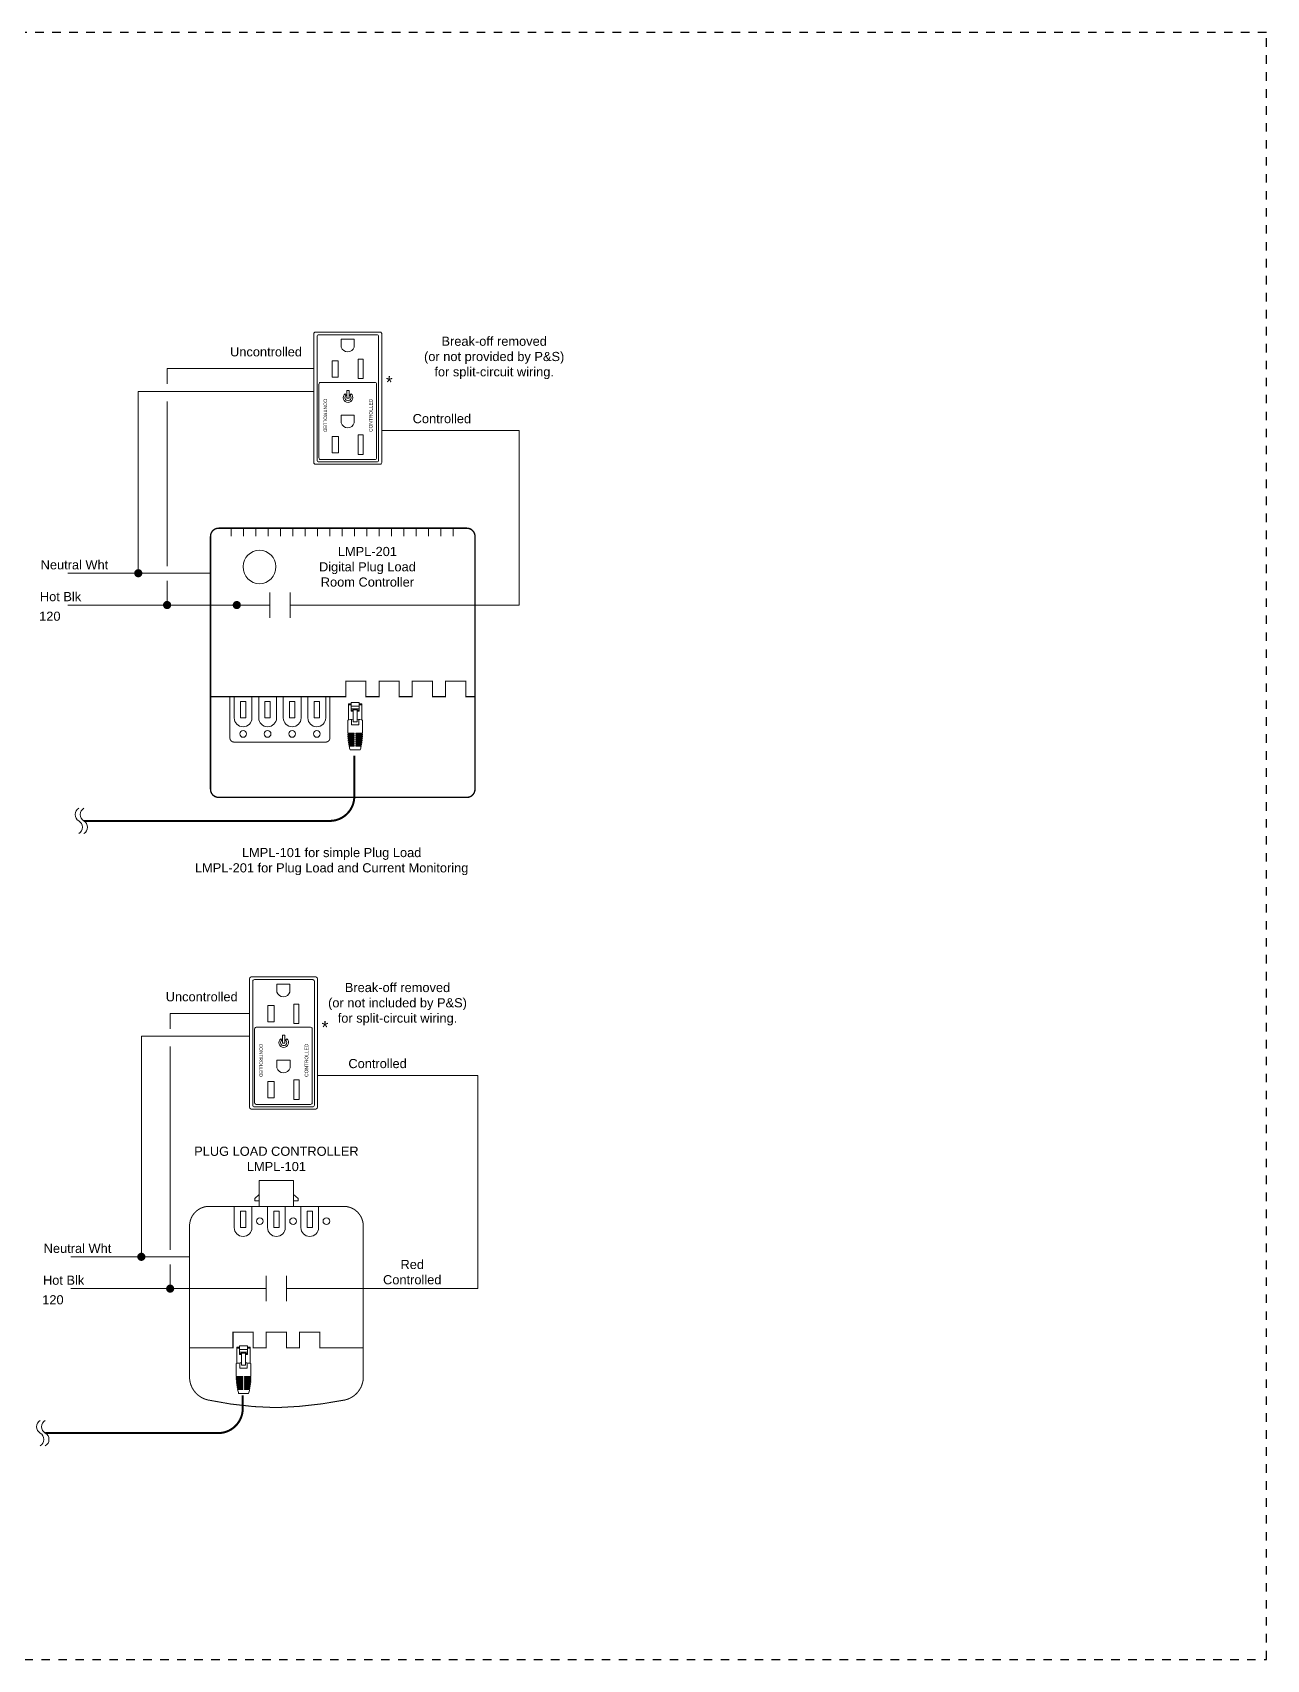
# Model space of a CAD drawing. Header units: inches. Extents: x -60 to 2005, y -577 to 104.
# Drawn here: x 38.38 to 74.71, y -68.32 to -20.4 of the extents above; entities that cross this region are included whole.
import ezdxf
from ezdxf.enums import TextEntityAlignment as Align

# ---------------------------------------------------------------- set-up
doc = ezdxf.new("R2010")
doc.units = ezdxf.units.IN
doc.header["$MEASUREMENT"] = 0
doc.linetypes.add('Demo', pattern=[0.5, 0.25, -0.25])
doc.layers.get('0').update_dxf_attribs({"lineweight": 5})
doc.layers.add('PS Borders', color=40, linetype='Demo', lineweight=5, plot=False)
for name, color, linetype, lineweight in [('WS', 3, 'Continuous', 5), ('WS_DETAIL', 7, 'Continuous', 5), ('WS_LineVoltage', 1, 'Continuous', 5)]:
    doc.layers.add(name, color=color, linetype=linetype, lineweight=lineweight)
doc.styles.add('ARIAL', font='arial.ttf')

# ---------------------------------------------------------------- blocks, each defined once
blk = doc.blocks.new('A$C756910A1')
at = {"layer": 'WS_DETAIL'}
for p, q in [((0.15, 6.6), (0.15, 10.17)), ((0.15, 10.17), (0.73, 10.17)), ((0.73, 9.92), (0.15, 9.92)), ((0.73, 10.43), (0.73, 8.56)), ((0.73, 10.43), (2.51, 10.43)), ((2.51, 9.66), (0.73, 9.66)), ((2.51, 9.06), (0.73, 9.06)), ((0.73, 8.74), (1.17, 8.74)), ((0.73, 8.56), (1.17, 8.56)), ((1.17, 6.17), (1.17, 9.06)), ((1.17, 8.85), (2.06, 8.85)), ((2.06, 6.17), (2.06, 9.06)), ((2.06, 8.74), (2.51, 8.74)), ((2.51, 8.56), (2.06, 8.56)), ((2.51, 10.43), (2.51, 8.56)), ((3.08, 10.17), (2.51, 10.17)), ((3.08, 9.92), (2.51, 9.92)), ((3.08, 6.6), (3.08, 10.17)), ((0, 6.56), (0, 3.73)), ((0, 3.73), (1.43, 3.73)), ((0.81, 6.7), (0.81, 5.55)), ((0.81, 5.55), (2.42, 5.55)), ((0.89, 3.73), (0.89, 3.51)), ((1.17, 6.17), (2.06, 6.17)), ((1.43, 3.51), (1.43, 3.73)), ((1.8, 3.73), (3.23, 3.73)), ((1.8, 3.51), (1.8, 3.73)), ((2.34, 3.73), (2.34, 3.51)), ((2.42, 6.7), (2.42, 5.55)), ((3.23, 6.56), (3.23, 3.73)), ((0, 3.51), (1.43, 3.51)), ((0.01, 3.29), (1.43, 3.29)), ((0.02, 3.06), (1.43, 3.06)), ((0.03, 2.84), (1.43, 2.84)), ((0.05, 2.62), (1.43, 2.62)), ((0.07, 2.4), (1.43, 2.4)), ((0.09, 2.18), (1.43, 2.18)), ((0.12, 1.96), (1.43, 1.96)), ((0.15, 1.74), (1.43, 1.74)), ((0.18, 1.52), (1.43, 1.52)), ((0.22, 1.3), (1.43, 1.3)), ((0.26, 1.08), (1.43, 1.08)), ((0.31, 0.86), (1.43, 0.86)), ((0.89, 3.29), (0.89, 3.06)), ((0.89, 2.84), (0.89, 2.62)), ((0.89, 2.4), (0.89, 2.18)), ((0.89, 1.96), (0.89, 1.74)), ((0.89, 1.52), (0.89, 1.3)), ((0.89, 1.08), (0.89, 0.86)), ((1.43, 3.06), (1.43, 3.29)), ((1.43, 2.62), (1.43, 2.84)), ((1.43, 2.18), (1.43, 2.4)), ((1.43, 1.74), (1.43, 1.96)), ((1.43, 1.3), (1.43, 1.52)), ((1.43, 0.86), (1.43, 1.08)), ((1.8, 3.51), (3.23, 3.51)), ((1.8, 3.29), (3.23, 3.29)), ((1.8, 3.06), (1.8, 3.29)), ((1.8, 3.06), (3.22, 3.06)), ((1.8, 2.84), (3.2, 2.84)), ((1.8, 2.62), (1.8, 2.84)), ((1.8, 2.62), (3.19, 2.62)), ((1.8, 2.4), (3.17, 2.4)), ((1.8, 2.18), (1.8, 2.4)), ((1.8, 2.18), (3.14, 2.18)), ((1.8, 1.96), (3.12, 1.96)), ((1.8, 1.74), (1.8, 1.96)), ((1.8, 1.74), (3.09, 1.74)), ((1.8, 1.52), (3.05, 1.52)), ((1.8, 1.3), (1.8, 1.52)), ((1.8, 1.3), (3.01, 1.3)), ((1.8, 1.08), (2.97, 1.08)), ((1.8, 0.86), (1.8, 1.08)), ((1.8, 0.86), (2.92, 0.86)), ((2.34, 3.29), (2.34, 3.06)), ((2.34, 2.84), (2.34, 2.62)), ((2.34, 2.4), (2.34, 2.18)), ((2.34, 1.96), (2.34, 1.74)), ((2.34, 1.52), (2.34, 1.3)), ((2.34, 1.08), (2.34, 0.86)), ((2.69, 0), (0.52, 0))]:
    blk.add_line(p, q, dxfattribs=at)
for centre, radius, start, end in [((1.62, -0.58), 7.33, 93.502, 102.7411), ((1.62, -0.58), 7.33, 77.2589, 86.498), ((13.49, 3.73), 13.49, 180.937, 181.8742), ((13.49, 3.73), 13.49, 182.8119, 183.7504), ((13.49, 3.73), 13.49, 184.6899, 185.6307), ((13.49, 3.73), 13.49, 186.573, 187.5171), ((13.49, 3.73), 13.49, 188.4632, 189.4117), ((13.49, 3.73), 13.49, 190.3627, 191.3167), ((13.49, 3.73), 13.49, 192.2739, 196.0379), ((-10.25, 3.73), 13.49, 343.9621, 347.7261), ((-10.25, 3.73), 13.49, 348.6833, 349.6373), ((-10.25, 3.73), 13.49, 350.5883, 351.5368), ((-10.25, 3.73), 13.49, 352.4829, 353.427), ((-10.25, 3.73), 13.49, 354.3693, 355.3101), ((-10.25, 3.73), 13.49, 356.2496, 357.1881), ((-10.25, 3.73), 13.49, 358.1258, 359.063)]:
    blk.add_arc(centre, radius, start, end, dxfattribs=at)
blk = doc.blocks.new('RJ45')
at = {"layer": 'WS_DETAIL', "xscale": 1.117448685388325, "yscale": 1.117448685388325, "zscale": 1.117448685388325}
blk.add_blockref('A$C756910A1', (59.47, 150.68), dxfattribs=at)
blk = doc.blocks.new('LMPL-201')
for p, q in [((-17.89, 50.31), (-17.89, 44.1)), ((-17.89, 50.31), (-17.89, 44.1)), ((-12.94, 50.31), (-12.94, 44.1)), ((-12.94, 50.31), (-12.94, 44.1)), ((-26, 47.2), (-17.89, 47.2)), ((-12.94, 47.2), (-4.83, 47.2)), ((-26.64, 24.72), (-26.64, 19.51)), ((-22.27, 19.51), (-22.27, 24.72)), ((-20.61, 24.72), (-20.61, 19.51)), ((-16.25, 19.51), (-16.25, 24.72)), ((-14.58, 24.72), (-14.58, 19.51)), ((-10.22, 19.51), (-10.22, 24.72)), ((-8.56, 24.72), (-8.56, 19.51)), ((-4.19, 19.51), (-4.19, 24.72))]:
    blk.add_line(p, q)
for points, const_width in [([(-0.09, 66.07), (30.45, 66.07, -0.414214), (32.44, 64.07), (32.44, 2, -0.414214), (30.45, 0), (-30.45, 0, -0.414214), (-32.44, 2), (-32.44, 64.07, -0.414214), (-30.45, 66.07), (-0.09, 66.07)], 0.343), ([(-27.68, 24.72), (-27.68, 14.58, 0.414214), (-26.68, 13.58), (-4.15, 13.58, 0.414214), (-3.15, 14.58), (-3.15, 24.72)], 0.25)]:
    blk.add_lwpolyline(points, format="xyb", dxfattribs=dict(const_width=const_width))
at = {"const_width": 0.25}
for points in [[(-27.34, 64.06), (-27.34, 66.07)], [(-24.32, 64.06), (-24.32, 66.07)], [(-21.29, 64.06), (-21.29, 66.07)], [(-18.27, 64.06), (-18.27, 66.07)], [(-15.24, 64.06), (-15.24, 66.07)], [(-12.22, 64.06), (-12.22, 66.07)], [(-9.19, 64.06), (-9.19, 66.07)], [(-6.17, 64.06), (-6.17, 66.07)], [(-3.15, 64.06), (-3.15, 66.07)], [(-0.12, 64.06), (-0.12, 66.07)], [(2.9, 64.06), (2.9, 66.07)], [(5.93, 64.06), (5.93, 66.07)], [(8.95, 64.06), (8.95, 66.07)], [(11.98, 64.06), (11.98, 66.07)], [(15, 64.06), (15, 66.07)], [(18.03, 64.06), (18.03, 66.07)], [(21.05, 64.06), (21.05, 66.07)], [(24.07, 64.06), (24.07, 66.07)], [(27.1, 64.06), (27.1, 66.07)], [(32.44, 24.72), (30.2, 24.72), (30.2, 28.51), (25.24, 28.51), (25.24, 24.72), (22.03, 24.72), (22.03, 28.51), (17.07, 28.51), (17.07, 24.72), (13.86, 24.72), (13.86, 28.51), (8.9, 28.51), (8.9, 24.72), (5.69, 24.72), (5.69, 28.51), (0.73, 28.51), (0.73, 24.72), (-32.44, 24.72)]]:
    blk.add_lwpolyline(points, dxfattribs=at)
blk.add_lwpolyline([(-20.43, 52.43), (-21.24, 52.51), (-21.99, 52.75), (-22.67, 53.13), (-23.27, 53.64), (-23.77, 54.26), (-24.14, 54.98), (-24.38, 55.78), (-24.46, 56.64), (-24.46, 56.64), (-24.38, 57.45), (-24.14, 58.2), (-23.77, 58.89), (-23.27, 59.49), (-22.67, 59.98), (-21.99, 60.36), (-21.24, 60.59), (-20.43, 60.68), (-20.43, 60.68), (-19.63, 60.59), (-18.87, 60.36), (-18.19, 59.98), (-17.59, 59.49), (-17.09, 58.89), (-16.72, 58.2), (-16.48, 57.45), (-16.4, 56.64), (-16.4, 56.64), (-16.48, 55.78), (-16.72, 54.98), (-17.09, 54.26), (-17.59, 53.64), (-18.19, 53.13), (-18.87, 52.75), (-19.63, 52.51), (-20.43, 52.43), (-20.43, 52.43), (-20.43, 52.43)])
at = {"const_width": 1}
blk.add_lwpolyline([(-26.5, 47.2, 1), (-25.5, 47.2, 1)], format="xyb", close=True, dxfattribs=at)
for points in [[(-25.12, 19.51), (-23.79, 19.51), (-23.79, 23.54), (-25.12, 23.54)], [(-19.09, 19.51), (-17.77, 19.51), (-17.77, 23.54), (-19.09, 23.54)], [(-13.06, 19.51), (-11.74, 19.51), (-11.74, 23.54), (-13.06, 23.54)], [(-7.04, 19.51), (-5.71, 19.51), (-5.71, 23.54), (-7.04, 23.54)]]:
    blk.add_lwpolyline(points, close=True)
for centre in [(-24.45, 15.57), (-18.43, 15.57), (-12.4, 15.57), (-6.37, 15.57)]:
    blk.add_circle(centre, 0.819)
for centre in [(-24.45, 19.51), (-18.43, 19.51), (-12.4, 19.51), (-6.37, 19.51)]:
    blk.add_arc(centre, 2.18, 180, 0)
at = {"insert": (6.05, 61.48), "char_height": 2.25, "width": 40.9705, "attachment_point": 2, "style": 'ARIAL'}
blk.add_mtext('LMPL-201\\PDigital Plug Load\\PRoom Controller', dxfattribs=at)

msp = doc.modelspace()

# ---------------------------------------------------------------- linework, layer by layer
for p, q in [((47.614, -31.085), (47.582, -31.044)), ((47.726, -31.085), (47.758, -31.044)), ((45.721, -50.081), (45.689, -50.04)), ((45.833, -50.081), (45.865, -50.04)), ((45.059, -54.622), (44.925, -54.745)), ((45.059, -54.215), (45.059, -54.975)), ((46.065, -54.215), (45.059, -54.215)), ((46.065, -54.215), (46.065, -54.975)), ((46.065, -54.622), (46.199, -54.745)), ((44.319, -54.975), (44.319, -55.6)), ((44.843, -55.6), (44.843, -54.975)), ((44.925, -54.745), (44.925, -54.814)), ((44.925, -54.814), (45.059, -54.814)), ((45.3, -55.6), (45.3, -54.975)), ((45.824, -54.975), (45.824, -55.6)), ((46.199, -54.814), (46.065, -54.814)), ((46.199, -54.745), (46.199, -54.814)), ((46.281, -55.6), (46.281, -54.975)), ((46.805, -54.975), (46.805, -55.6)), ((45.265, -57.399), (44.485, -57.399)), ((45.265, -57.026), (45.265, -57.771)), ((45.265, -57.026), (45.265, -57.771)), ((45.858, -57.026), (45.858, -57.771)), ((45.859, -57.026), (45.859, -57.771)), ((46.638, -57.399), (45.859, -57.399))]:
    msp.add_line(p, q)
for points in [[(46.713, -29.222), (48.614, -29.222, -0.414214), (48.662, -29.27), (48.662, -33.066, -0.414214), (48.614, -33.114), (46.713, -33.114, -0.414214), (46.664, -33.066), (46.664, -29.27, -0.414214)], [(46.809, -29.301), (48.523, -29.301, -0.414214), (48.572, -29.35), (48.572, -33.002, -0.414214), (48.523, -33.05), (46.809, -33.05, -0.414214), (46.76, -33.002), (46.76, -29.35, -0.414214)], [(46.862, -30.706), (48.463, -30.706, -0.414214), (48.511, -30.754), (48.511, -32.929, -0.414214), (48.463, -32.977), (46.862, -32.977, -0.414214), (46.814, -32.929), (46.814, -30.754, -0.414214)], [(44.82, -48.218), (46.721, -48.218, -0.414214), (46.769, -48.266), (46.769, -52.062, -0.414214), (46.721, -52.11), (44.82, -52.11, -0.414214), (44.771, -52.062), (44.771, -48.266, -0.414214)], [(44.915, -48.297), (46.63, -48.297, -0.414214), (46.679, -48.346), (46.679, -51.998, -0.414214), (46.63, -52.046), (44.915, -52.046, -0.414214), (44.867, -51.998), (44.867, -48.346, -0.414214)], [(44.969, -49.702), (46.57, -49.702, -0.414214), (46.618, -49.75), (46.618, -51.925, -0.414214), (46.57, -51.973), (44.969, -51.973, -0.414214), (44.921, -51.925), (44.921, -49.75, -0.414214)]]:
    msp.add_lwpolyline(points, format="xyb", close=True)
for points in [[(47.469, -29.667), (47.469, -29.435), (47.853, -29.435), (47.853, -29.667, -0.730342), (47.469, -29.667, -14.201756)], [(47.472, -31.902), (47.472, -31.67), (47.855, -31.67), (47.855, -31.902, -0.730342), (47.472, -31.902, -14.201756)], [(45.576, -48.663), (45.576, -48.431), (45.96, -48.431), (45.96, -48.663, -0.730342), (45.576, -48.663, -14.201756)], [(45.578, -50.898), (45.578, -50.666), (45.962, -50.666), (45.962, -50.898, -0.730342), (45.578, -50.898, -14.201756)]]:
    msp.add_lwpolyline(points, format="xyb")
for points in [[(47.202, -30.067), (47.385, -30.067), (47.385, -30.548), (47.202, -30.548)], [(47.639, -30.941), (47.701, -30.941), (47.701, -31.174), (47.639, -31.174)], [(47.205, -32.3), (47.388, -32.3), (47.388, -32.781), (47.205, -32.781)], [(45.309, -49.063), (45.492, -49.063), (45.492, -49.544), (45.309, -49.544)], [(45.746, -49.937), (45.807, -49.937), (45.807, -50.17), (45.746, -50.17)], [(45.311, -51.296), (45.495, -51.296), (45.495, -51.777), (45.311, -51.777)], [(44.502, -55.6), (44.66, -55.6), (44.66, -55.117), (44.502, -55.117)], [(45.483, -55.6), (45.641, -55.6), (45.641, -55.117), (45.483, -55.117)], [(46.464, -55.6), (46.622, -55.6), (46.622, -55.117), (46.464, -55.117)]]:
    msp.add_lwpolyline(points, close=True)
for points in [[(48.119, -30.395), (48.119, -30.593), (47.97, -30.593), (47.97, -30.021), (48.119, -30.021), (48.119, -30.593)], [(48.121, -32.629), (48.121, -32.827), (47.972, -32.827), (47.972, -32.254), (48.121, -32.254), (48.121, -32.827)], [(46.226, -49.391), (46.226, -49.589), (46.077, -49.589), (46.077, -49.017), (46.226, -49.017), (46.226, -49.589)], [(46.228, -51.625), (46.228, -51.823), (46.079, -51.823), (46.079, -51.25), (46.228, -51.25), (46.228, -51.823)]]:
    msp.add_lwpolyline(points)
at = {"linetype": 'Continuous', "const_width": 0.03}
msp.add_lwpolyline([(45.561, -60.904, -0.048346), (43.545, -60.678, -0.329956), (43.005, -60.046), (43.005, -55.553, -0.414214), (43.583, -54.975), (47.541, -54.975, -0.414214), (48.119, -55.553), (48.119, -56.455), (48.119, -58.2), (48.119, -60.046, -0.329956), (47.58, -60.678, -0.0415), (45.561, -60.904, -0.024292)], format="xyb", dxfattribs=at)
at = {"const_width": 0.03}
msp.add_lwpolyline([(43.005, -59.138), (44.284, -59.138), (44.284, -58.683), (44.879, -58.683), (44.879, -59.138), (45.264, -59.138), (45.264, -58.683), (45.86, -58.683), (45.86, -59.138), (46.245, -59.138), (46.245, -58.683), (46.84, -58.683), (46.84, -59.138), (48.119, -59.138)], dxfattribs=at)
for centre in [(45.072, -55.411), (46.052, -55.411), (47.033, -55.411)]:
    msp.add_circle(centre, 0.0983)
for centre, radius, start, end in [((47.67, -31.156), 0.142, 128.3934, 51.6066), ((47.67, -31.156), 0.0902, 128.3934, 51.6066), ((45.777, -50.151), 0.142, 128.3934, 51.6066), ((45.777, -50.151), 0.0902, 128.3934, 51.6066), ((44.581, -55.6), 0.262, 180, 0), ((45.562, -55.6), 0.262, 180, 0), ((46.543, -55.6), 0.262, 180, 0)]:
    msp.add_arc(centre, radius, start, end)
at = {"layer": 'PS Borders', "lineweight": -3}
msp.add_lwpolyline([(11.643, -68.321), (74.711, -68.321), (74.711, -20.401), (11.643, -20.401)], close=True, dxfattribs=at)
at = {"layer": 'WS', "const_width": 0.06}
for points in [[(39.893, -43.622), (47.135, -43.622, 0.414214), (47.855, -42.902), (47.855, -41.704)], [(38.758, -61.653), (43.85, -61.653, 0.414214), (44.57, -60.933), (44.57, -60.542)]]:
    msp.add_lwpolyline(points, format="xyb", dxfattribs=at)
at = {"layer": 'WS_DETAIL'}
for points in [[(39.743, -43.995, 0.57735), (39.743, -43.621, -0.57735), (39.743, -43.248, -0.57735)], [(39.893, -43.996, 0.57735), (39.893, -43.622, -0.57735), (39.893, -43.248, -0.57735)], [(38.608, -62.027, 0.57735), (38.608, -61.653, -0.57735), (38.608, -61.279, -0.57735)], [(38.758, -62.027, 0.57735), (38.758, -61.653, -0.57735), (38.758, -61.28, -0.57735)]]:
    msp.add_lwpolyline(points, format="xyb", dxfattribs=at)
at = {"layer": 'WS_LineVoltage'}
for points in [[(46.664, -30.294), (42.343, -30.294), (42.343, -30.752)], [(46.664, -30.971), (41.495, -30.971), (41.495, -36.327)], [(42.343, -31.266), (42.343, -36.119)], [(48.662, -32.123), (52.713, -32.123), (52.713, -37.264), (46.548, -37.264)], [(43.622, -36.327), (39.419, -36.327)], [(42.343, -36.549), (42.343, -37.264)], [(44.395, -37.264), (39.419, -37.264)], [(44.771, -49.29), (42.434, -49.29), (42.434, -49.748)], [(44.771, -49.967), (41.585, -49.967), (41.585, -56.461)], [(42.434, -50.262), (42.434, -56.253)], [(46.769, -51.119), (51.493, -51.119), (51.493, -57.399), (46.638, -57.399)], [(43.005, -56.461), (39.509, -56.461)], [(42.434, -56.684), (42.434, -57.399)], [(44.485, -57.399), (39.509, -57.399)]]:
    msp.add_lwpolyline(points, dxfattribs=at)
at = {"layer": 'WS_LineVoltage', "const_width": 0.12}
for points in [[(41.435, -36.327, 1), (41.555, -36.327, 1)], [(42.283, -37.264, 1), (42.403, -37.264, 1)], [(41.525, -56.461, 1), (41.645, -56.461, 1)], [(42.374, -57.399, 1), (42.494, -57.399, 1)]]:
    msp.add_lwpolyline(points, format="xyb", close=True, dxfattribs=at)

# ---------------------------------------------------------------- block references
for name, p, xscale, yscale, zscale in [('LMPL-201', (47.515, -42.929), 0.1200000000000002, 0.1200000000000002, 0.1200000000000002), ('RJ45', (40.527, -59.615), 0.12, 0.12, 0.12), ('RJ45', (37.242, -78.566), 0.12, 0.12, 0.12)]:
    msp.add_blockref(name, p, dxfattribs=dict(xscale=xscale, yscale=yscale, zscale=zscale))

# ---------------------------------------------------------------- texts
at = {"style": 'ARIAL'}
for s, p in [('Uncontrolled', (46.314, -29.805)), ('Controlled', (51.293, -31.773)), ('Uncontrolled', (44.421, -48.801)), ('Controlled', (49.4, -50.769))]:
    msp.add_text(s, height=0.27, dxfattribs=at).set_placement(p, align=Align.MIDDLE_RIGHT)
for rotation, p in [(270, (47.053, -31.676)), (90, (48.289, -31.676)), (270, (45.16, -50.672)), (90, (46.396, -50.672))]:
    msp.add_text('CONTROLLED', height=0.1025, rotation=rotation, dxfattribs=at).set_placement(p, align=Align.TOP_CENTER)
at = {"char_height": 0.27, "attachment_point": 2, "style": 'ARIAL'}
for s, insert, width in [('Break-off removed\\P(or not provided by P&S) \\Pfor split-circuit wiring.', (51.973, -29.358), 5.39734), ('LMPL-101 for simple Plug Load\\PLMPL-201 for Plug Load and Current Monitoring', (47.188, -44.419), 8.75726), ('Break-off removed\\P(or not included by P&S) \\Pfor split-circuit wiring.', (49.127, -48.394), 5.39734), ('PLUG LOAD CONTROLLER\\PLMPL-101', (45.562, -53.217), 6.12411), ('Red\\PControlled', (49.561, -56.551), 4.91646)]:
    msp.add_mtext(s, dxfattribs=dict(at, insert=insert, width=width))
at = {"linetype": 'Continuous', "attachment_point": 4, "style": 'ARIAL'}
for s, insert, char_height, width in [('*', (48.786, -30.703), 0.364, 9.3476), ('Neutral Wht', (38.62, -36.08), 0.27, 2.38127), ('Hot Blk', (38.599, -37.018), 0.27, 1.51984), ('120', (38.577, -37.595), 0.27, 4.47708), ('*', (46.893, -49.699), 0.364, 9.3476), ('Neutral Wht', (38.71, -56.214), 0.27, 2.38127), ('Hot Blk', (38.689, -57.152), 0.27, 1.51984), ('120', (38.667, -57.729), 0.27, 4.47708)]:
    msp.add_mtext(s, dxfattribs=dict(at, insert=insert, char_height=char_height, width=width))

doc.saveas('drawing.dxf')
